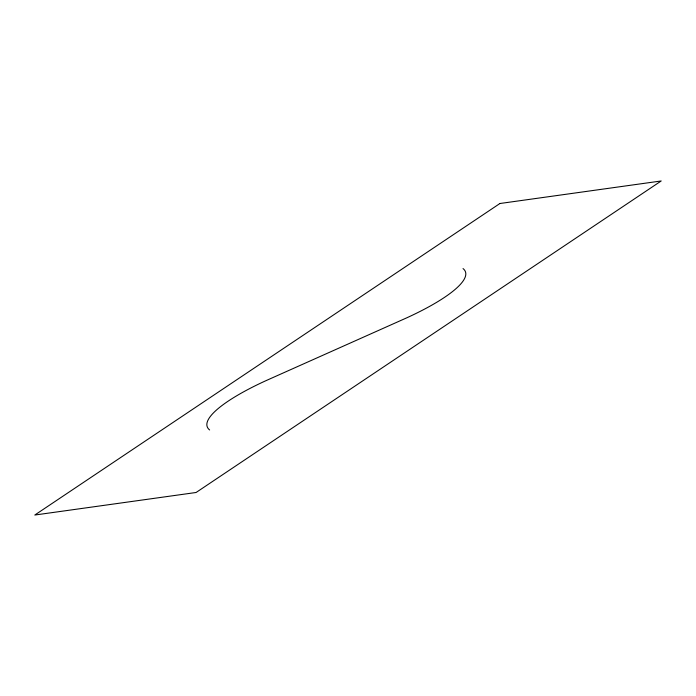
<?xml version="1.0" encoding="UTF-8"?>
<svg xmlns="http://www.w3.org/2000/svg" width="696" height="696" viewBox="0 0 696 696"><rect width="100%" height="100%" fill="white"/><g stroke="black" fill="none" stroke-linecap="round" stroke-linejoin="round"><path stroke-width="1.04" d="M209.626 429.945A118.79 26.927 -18.8 0 1 265.437 380.903L407.221 317.62A118.79 26.927 -18.8 0 0 463.031 268.578M499.911 203.51L34.8 515.031L196.089 492.49L661.2 180.969L499.911 203.51"/></g></svg>
